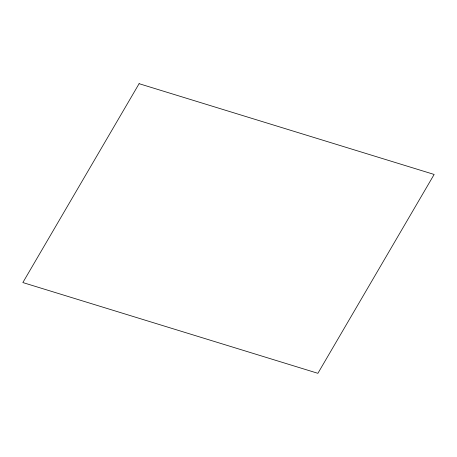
<?xml version="1.0" encoding="UTF-8"?>
<svg xmlns="http://www.w3.org/2000/svg" width="457" height="457" viewBox="0 0 457 457"><rect width="100%" height="100%" fill="white"/><g stroke="black" fill="none" stroke-linecap="round" stroke-linejoin="round"><path stroke-width="0.69" d="M139.105 83.688L22.85 282.552L317.895 373.312L434.15 174.448L139.105 83.688"/></g></svg>
